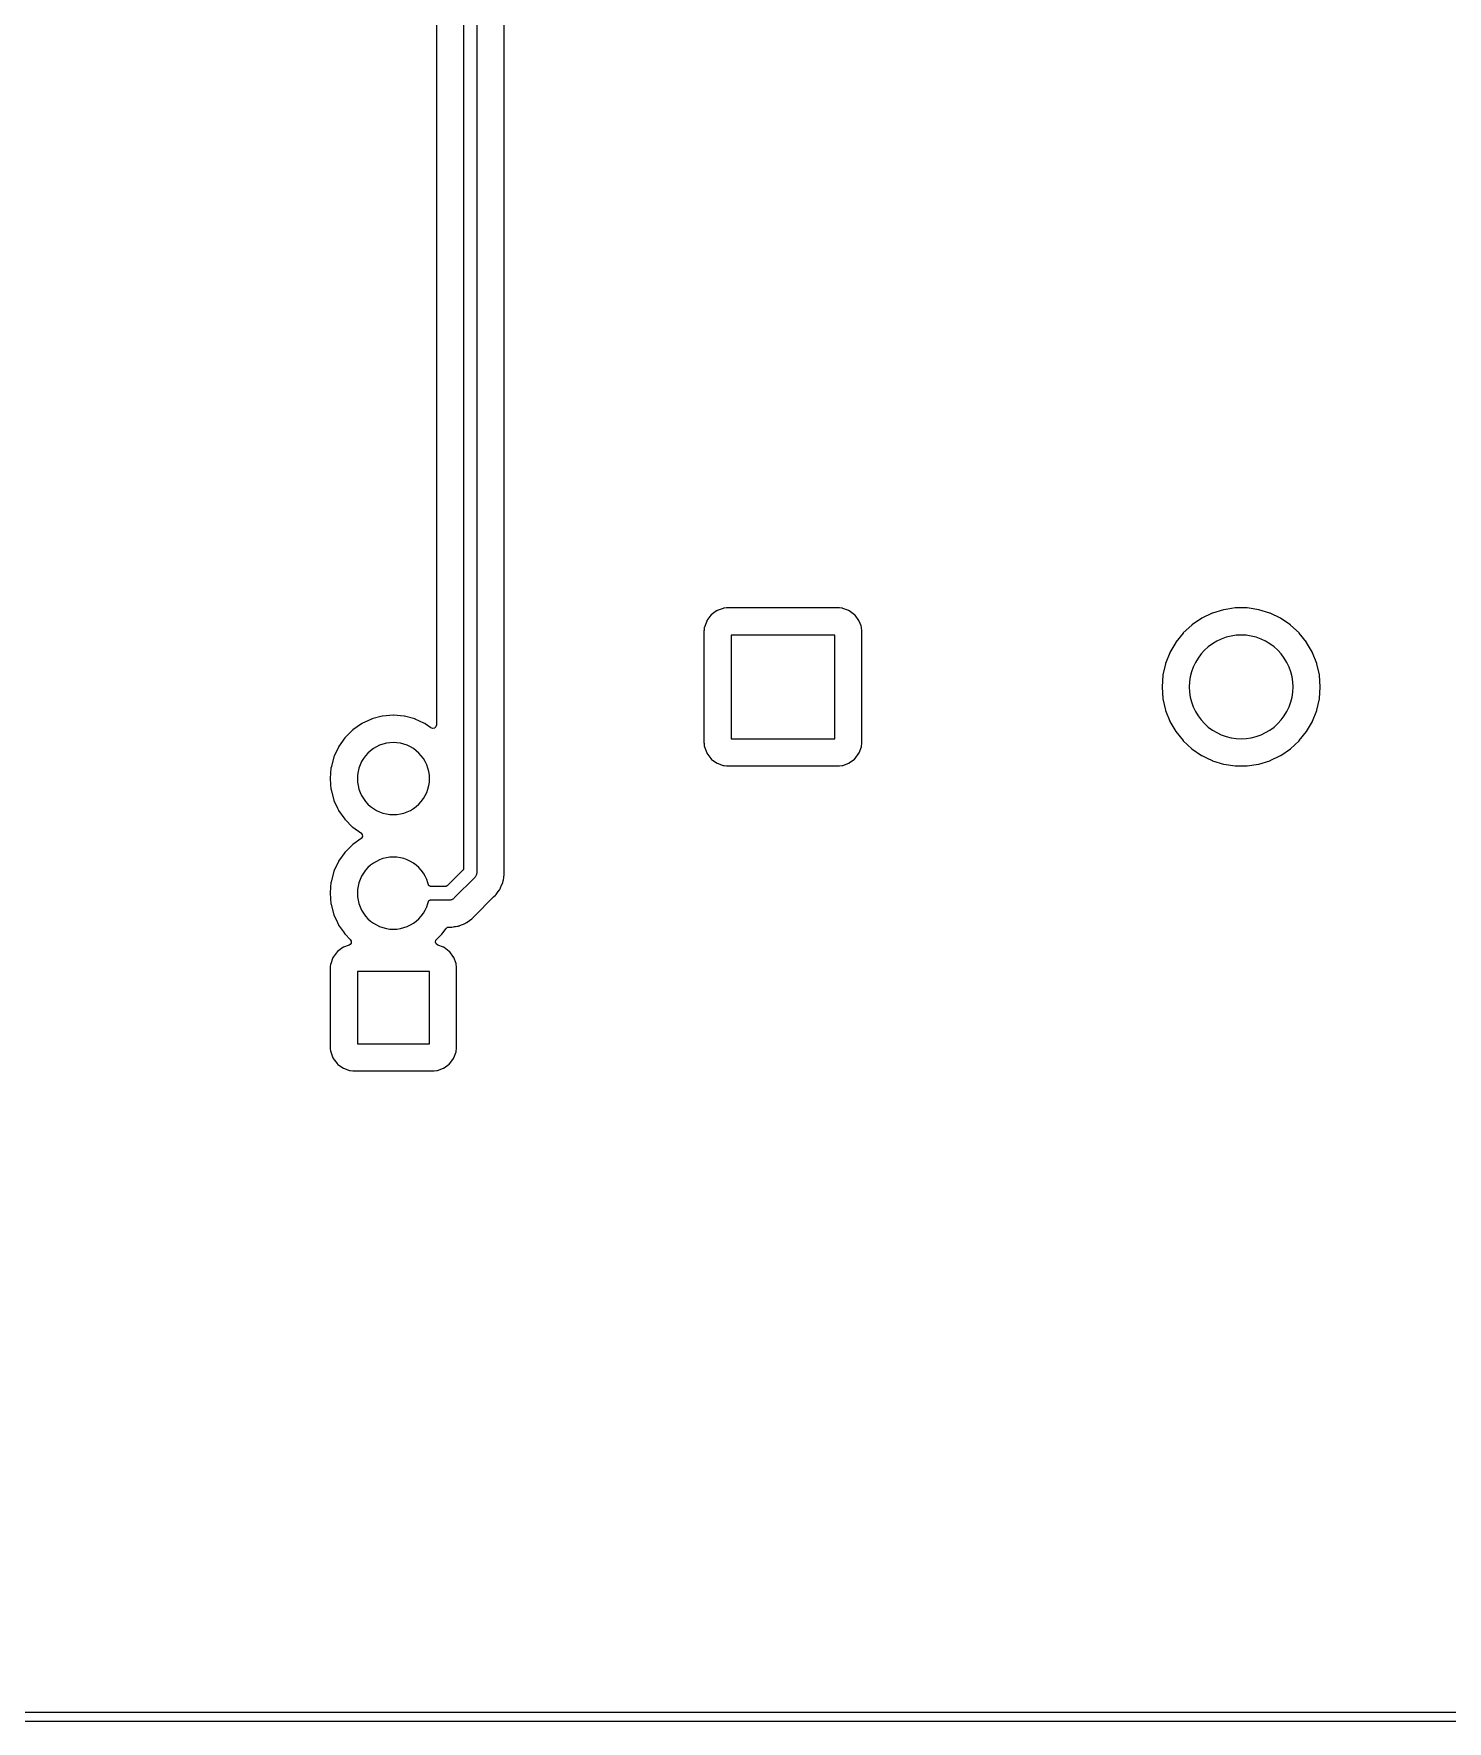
# Model space of a CAD drawing. Header units: metres. Extents: x 53 to 178, y -119 to -45.
# Drawn here: x 84.48 to 115.82, y -119.45 to -82.04 of the extents above; entities that cross this region are included whole.
import ezdxf

# ---------------------------------------------------------------- set-up
doc = ezdxf.new("R2010")
doc.units = ezdxf.units.M

msp = doc.modelspace()

# ---------------------------------------------------------------- linework, layer by layer
for points in [[(53.34, -44.911), (53.34, -119.171), (53.347, -119.204), (53.375, -119.236), (53.421, -119.25), (177.671, -119.25), (177.705, -119.243), (177.737, -119.215), (177.75, -119.169), (177.751, -118.531), (177.89, -44.91), (177.882, -44.876), (177.855, -44.844), (177.809, -44.83), (53.419, -44.83), (53.386, -44.837), (53.354, -44.865), (53.34, -44.911)], [(91.05, -101.093), (91.05, -101.093), (91.05, -101.094), (91.05, -101.095), (91.051, -101.096), (91.071, -101.332), (91.071, -101.333), (91.071, -101.334), (91.072, -101.336), (91.072, -101.337), (91.072, -101.337), (91.072, -101.338), (91.072, -101.339), (91.072, -101.34), (91.073, -101.34), (91.134, -101.569), (91.134, -101.57), (91.135, -101.571), (91.135, -101.572), (91.135, -101.573), (91.135, -101.573), (91.136, -101.575), (91.136, -101.576), (91.137, -101.577), (91.184, -101.678), (91.237, -101.791), (91.237, -101.791), (91.237, -101.792), (91.237, -101.792), (91.237, -101.792), (91.237, -101.792), (91.238, -101.794), (91.239, -101.795), (91.24, -101.797), (91.241, -101.799), (91.349, -101.953), (91.377, -101.992), (91.377, -101.993), (91.378, -101.994), (91.378, -101.995), (91.379, -101.995), (91.379, -101.995), (91.38, -101.996), (91.381, -101.997), (91.381, -101.998), (91.382, -101.999), (91.499, -102.116), (91.522, -102.158), (91.519, -102.198), (91.493, -102.234), (91.474, -102.244), (91.346, -102.291), (91.345, -102.292), (91.344, -102.292), (91.343, -102.293), (91.342, -102.293), (91.341, -102.294), (91.34, -102.294), (91.339, -102.295), (91.338, -102.295), (91.338, -102.295), (91.337, -102.296), (91.336, -102.297), (91.335, -102.297), (91.334, -102.298), (91.218, -102.384), (91.217, -102.386), (91.216, -102.387), (91.214, -102.388), (91.213, -102.389), (91.213, -102.389), (91.212, -102.39), (91.211, -102.392), (91.21, -102.393), (91.208, -102.394), (91.122, -102.51), (91.121, -102.511), (91.12, -102.512), (91.12, -102.514), (91.119, -102.515), (91.119, -102.515), (91.118, -102.516), (91.118, -102.517), (91.117, -102.518), (91.117, -102.518), (91.117, -102.519), (91.116, -102.52), (91.116, -102.521), (91.115, -102.522), (91.065, -102.657), (91.065, -102.658), (91.064, -102.659), (91.064, -102.66), (91.064, -102.661), (91.063, -102.662), (91.063, -102.663), (91.063, -102.664), (91.063, -102.665), (91.063, -102.666), (91.062, -102.667), (91.062, -102.668), (91.062, -102.669), (91.056, -102.729), (91.056, -102.73), (91.056, -102.731), (91.056, -102.731), (91.056, -102.732), (91.056, -102.732), (91.056, -102.733), (91.055, -102.734), (91.055, -104.53), (91.056, -104.531), (91.056, -104.532), (91.056, -104.533), (91.056, -104.534), (91.056, -104.535), (91.056, -104.535), (91.056, -104.535), (91.062, -104.595), (91.062, -104.596), (91.062, -104.597), (91.063, -104.598), (91.063, -104.599), (91.063, -104.6), (91.063, -104.601), (91.063, -104.602), (91.064, -104.603), (91.064, -104.604), (91.064, -104.605), (91.065, -104.606), (91.065, -104.607), (91.115, -104.742), (91.116, -104.743), (91.116, -104.744), (91.117, -104.745), (91.117, -104.746), (91.117, -104.746), (91.118, -104.747), (91.118, -104.748), (91.119, -104.749), (91.119, -104.749), (91.12, -104.75), (91.12, -104.752), (91.121, -104.753), (91.122, -104.754), (91.208, -104.87), (91.21, -104.871), (91.211, -104.872), (91.212, -104.874), (91.213, -104.875), (91.213, -104.875), (91.214, -104.876), (91.216, -104.877), (91.217, -104.878), (91.218, -104.88), (91.334, -104.966), (91.335, -104.967), (91.336, -104.968), (91.338, -104.968), (91.339, -104.969), (91.339, -104.969), (91.34, -104.97), (91.341, -104.97), (91.342, -104.971), (91.342, -104.971), (91.343, -104.971), (91.344, -104.972), (91.345, -104.972), (91.346, -104.973), (91.481, -105.023), (91.481, -105.023), (91.482, -105.023), (91.484, -105.024), (91.485, -105.024), (91.486, -105.024), (91.487, -105.025), (91.488, -105.025), (91.49, -105.025), (91.491, -105.025), (91.492, -105.026), (91.493, -105.026), (91.5, -105.027), (91.553, -105.032), (91.554, -105.032), (91.555, -105.032), (91.557, -105.032), (91.558, -105.033), (93.354, -105.033), (93.355, -105.032), (93.357, -105.032), (93.358, -105.032), (93.359, -105.032), (93.419, -105.026), (93.42, -105.026), (93.421, -105.026), (93.422, -105.025), (93.423, -105.025), (93.424, -105.025), (93.425, -105.025), (93.426, -105.025), (93.427, -105.024), (93.428, -105.024), (93.429, -105.024), (93.43, -105.023), (93.431, -105.023), (93.566, -104.973), (93.567, -104.972), (93.568, -104.972), (93.569, -104.971), (93.57, -104.971), (93.571, -104.97), (93.572, -104.97), (93.573, -104.969), (93.574, -104.968), (93.575, -104.968), (93.576, -104.967), (93.577, -104.967), (93.578, -104.966), (93.694, -104.88), (93.694, -104.879), (93.695, -104.878), (93.696, -104.877), (93.697, -104.877), (93.698, -104.876), (93.699, -104.875), (93.7, -104.874), (93.701, -104.873), (93.701, -104.872), (93.702, -104.871), (93.703, -104.87), (93.704, -104.87), (93.79, -104.754), (93.791, -104.753), (93.791, -104.752), (93.792, -104.751), (93.792, -104.75), (93.793, -104.749), (93.794, -104.748), (93.794, -104.747), (93.795, -104.746), (93.795, -104.745), (93.796, -104.744), (93.796, -104.743), (93.797, -104.742), (93.847, -104.607), (93.847, -104.606), (93.848, -104.605), (93.848, -104.604), (93.848, -104.603), (93.849, -104.602), (93.849, -104.601), (93.849, -104.6), (93.849, -104.599), (93.849, -104.598), (93.85, -104.597), (93.85, -104.596), (93.85, -104.595), (93.856, -104.535), (93.856, -104.534), (93.856, -104.533), (93.856, -104.531), (93.856, -104.53), (93.856, -102.734), (93.856, -102.733), (93.856, -102.731), (93.856, -102.73), (93.856, -102.729), (93.85, -102.669), (93.85, -102.668), (93.85, -102.667), (93.849, -102.666), (93.849, -102.665), (93.849, -102.664), (93.849, -102.663), (93.849, -102.662), (93.848, -102.661), (93.848, -102.66), (93.848, -102.659), (93.847, -102.658), (93.847, -102.657), (93.845, -102.652), (93.797, -102.522), (93.796, -102.521), (93.796, -102.52), (93.795, -102.519), (93.795, -102.518), (93.795, -102.518), (93.794, -102.517), (93.794, -102.516), (93.793, -102.515), (93.793, -102.515), (93.792, -102.514), (93.792, -102.512), (93.791, -102.511), (93.79, -102.51), (93.704, -102.394), (93.702, -102.393), (93.701, -102.392), (93.7, -102.39), (93.699, -102.389), (93.699, -102.389), (93.698, -102.388), (93.696, -102.387), (93.695, -102.386), (93.694, -102.384), (93.578, -102.298), (93.577, -102.297), (93.576, -102.296), (93.574, -102.296), (93.573, -102.295), (93.573, -102.295), (93.572, -102.294), (93.571, -102.294), (93.57, -102.293), (93.57, -102.293), (93.569, -102.293), (93.568, -102.292), (93.567, -102.292), (93.566, -102.291), (93.441, -102.245), (93.403, -102.216), (93.389, -102.178), (93.398, -102.135), (93.41, -102.118), (93.53, -101.999), (93.531, -101.998), (93.531, -101.997), (93.532, -101.996), (93.533, -101.996), (93.533, -101.995), (93.534, -101.994), (93.535, -101.993), (93.535, -101.992), (93.614, -101.88), (93.653, -101.849), (93.689, -101.843), (93.738, -101.846), (93.739, -101.846), (93.741, -101.846), (93.742, -101.846), (93.744, -101.846), (93.745, -101.846), (93.747, -101.846), (93.748, -101.846), (93.75, -101.846), (93.787, -101.839), (93.81, -101.834), (93.812, -101.834), (93.829, -101.832), (93.873, -101.827), (93.874, -101.827), (93.876, -101.826), (93.877, -101.826), (93.879, -101.826), (93.88, -101.825), (93.882, -101.825), (93.883, -101.824), (93.885, -101.824), (93.892, -101.821), (93.909, -101.816), (93.917, -101.815), (93.918, -101.815), (93.92, -101.814), (93.921, -101.814), (93.923, -101.813), (93.924, -101.813), (93.926, -101.812), (93.927, -101.812), (93.928, -101.811), (93.984, -101.786), (93.986, -101.785), (94.044, -101.764), (94.045, -101.763), (94.046, -101.762), (94.048, -101.762), (94.049, -101.761), (94.05, -101.76), (94.052, -101.76), (94.053, -101.759), (94.054, -101.758), (94.061, -101.753), (94.076, -101.745), (94.084, -101.741), (94.085, -101.741), (94.086, -101.74), (94.088, -101.739), (94.089, -101.739), (94.09, -101.738), (94.091, -101.737), (94.093, -101.736), (94.094, -101.735), (94.142, -101.697), (94.144, -101.696), (94.194, -101.661), (94.196, -101.66), (94.197, -101.66), (94.198, -101.659), (94.199, -101.658), (94.2, -101.657), (94.201, -101.656), (94.202, -101.654), (94.203, -101.653), (94.244, -101.607), (94.245, -101.606), (94.674, -101.177), (94.675, -101.176), (94.721, -101.135), (94.722, -101.134), (94.724, -101.133), (94.725, -101.132), (94.726, -101.131), (94.727, -101.13), (94.728, -101.129), (94.728, -101.128), (94.729, -101.126), (94.733, -101.12), (94.764, -101.076), (94.765, -101.074), (94.803, -101.026), (94.804, -101.025), (94.805, -101.023), (94.806, -101.022), (94.807, -101.021), (94.807, -101.02), (94.808, -101.018), (94.809, -101.017), (94.809, -101.016), (94.813, -101.008), (94.821, -100.993), (94.826, -100.986), (94.827, -100.985), (94.828, -100.984), (94.828, -100.982), (94.829, -100.981), (94.83, -100.98), (94.83, -100.978), (94.831, -100.977), (94.832, -100.976), (94.853, -100.918), (94.854, -100.916), (94.879, -100.86), (94.88, -100.859), (94.88, -100.858), (94.881, -100.856), (94.881, -100.855), (94.882, -100.853), (94.882, -100.852), (94.883, -100.85), (94.883, -100.849), (94.884, -100.841), (94.889, -100.824), (94.892, -100.817), (94.892, -100.815), (94.893, -100.814), (94.893, -100.812), (94.894, -100.811), (94.894, -100.809), (94.894, -100.808), (94.895, -100.806), (94.895, -100.805), (94.902, -100.744), (94.902, -100.742), (94.914, -100.682), (94.914, -100.68), (94.914, -100.679), (94.914, -100.677), (94.914, -100.676), (94.914, -100.674), (94.914, -100.673), (94.914, -100.671), (94.914, -100.67), (94.911, -100.608), (94.91, -100.606), (94.91, -74.265)], [(94.01, -74.324), (94.01, -100.547), (94.01, -100.548), (94.01, -100.55), (94.01, -100.551), (94.01, -100.552), (94.01, -100.553), (94.009, -100.554), (94.009, -100.556), (94.009, -100.557), (94.009, -100.558), (94.008, -100.559), (94.008, -100.56), (94.008, -100.562), (94.007, -100.563), (94.007, -100.564), (94.007, -100.565), (94.006, -100.566), (94.006, -100.567), (94.005, -100.568), (94.005, -100.57), (94.004, -100.571), (94.003, -100.572), (94.003, -100.573), (94.002, -100.574), (94.001, -100.575), (94.001, -100.576), (94, -100.577), (93.999, -100.578), (93.999, -100.579), (93.998, -100.58), (93.997, -100.581), (93.996, -100.582), (93.995, -100.582), (93.65, -100.927), (93.65, -100.928), (93.649, -100.929), (93.648, -100.93), (93.647, -100.931), (93.646, -100.931), (93.645, -100.932), (93.644, -100.933), (93.643, -100.933), (93.642, -100.934), (93.641, -100.935), (93.64, -100.935), (93.639, -100.936), (93.638, -100.937), (93.636, -100.937), (93.635, -100.938), (93.634, -100.938), (93.633, -100.939), (93.632, -100.939), (93.631, -100.939), (93.63, -100.94), (93.628, -100.94), (93.627, -100.94), (93.626, -100.941), (93.625, -100.941), (93.624, -100.941), (93.622, -100.941), (93.621, -100.942), (93.62, -100.942), (93.619, -100.942), (93.618, -100.942), (93.616, -100.942), (93.615, -100.942), (93.281, -100.942), (93.28, -100.942), (93.279, -100.942), (93.278, -100.942), (93.276, -100.942), (93.275, -100.942), (93.274, -100.941), (93.273, -100.941), (93.272, -100.941), (93.271, -100.941), (93.269, -100.941), (93.268, -100.94), (93.267, -100.94), (93.266, -100.94), (93.265, -100.939), (93.264, -100.939), (93.263, -100.938), (93.262, -100.938), (93.26, -100.937), (93.259, -100.937), (93.258, -100.936), (93.257, -100.936), (93.256, -100.935), (93.255, -100.935), (93.254, -100.934), (93.253, -100.933), (93.252, -100.933), (93.251, -100.932), (93.25, -100.931), (93.249, -100.931), (93.248, -100.93), (93.248, -100.929), (93.247, -100.928), (93.246, -100.927), (93.245, -100.927), (93.244, -100.926), (93.243, -100.925), (93.243, -100.924), (93.242, -100.923), (93.241, -100.922), (93.241, -100.921), (93.24, -100.92), (93.239, -100.919), (93.239, -100.918), (93.238, -100.917), (93.237, -100.916), (93.237, -100.915), (93.236, -100.914), (93.236, -100.913), (93.235, -100.912), (93.235, -100.911), (93.234, -100.91), (93.234, -100.909), (93.234, -100.907), (93.233, -100.906), (93.233, -100.905), (93.233, -100.904), (93.221, -100.86), (93.195, -100.786), (93.161, -100.715), (93.121, -100.648), (93.074, -100.585), (93.022, -100.526), (92.963, -100.474), (92.9, -100.427), (92.833, -100.387), (92.762, -100.353), (92.688, -100.327), (92.612, -100.307), (92.534, -100.296), (92.456, -100.292), (92.378, -100.296), (92.3, -100.307), (92.224, -100.327), (92.15, -100.353), (92.079, -100.387), (92.012, -100.427), (91.949, -100.474), (91.89, -100.526), (91.838, -100.585), (91.791, -100.648), (91.751, -100.715), (91.717, -100.786), (91.691, -100.86), (91.671, -100.936), (91.66, -101.014), (91.656, -101.092), (91.66, -101.17), (91.671, -101.248), (91.691, -101.324), (91.717, -101.398), (91.751, -101.469), (91.791, -101.536), (91.838, -101.599), (91.89, -101.658), (91.949, -101.71), (92.012, -101.757), (92.079, -101.797), (92.15, -101.831), (92.224, -101.857), (92.3, -101.877), (92.378, -101.888), (92.456, -101.892), (92.534, -101.888), (92.612, -101.877), (92.688, -101.857), (92.762, -101.831), (92.833, -101.797), (92.9, -101.757), (92.963, -101.71), (93.022, -101.658), (93.074, -101.599), (93.121, -101.536), (93.161, -101.469), (93.195, -101.398), (93.221, -101.324), (93.233, -101.28), (93.233, -101.279), (93.233, -101.278), (93.234, -101.277), (93.234, -101.275), (93.234, -101.274), (93.235, -101.273), (93.235, -101.272), (93.236, -101.271), (93.236, -101.27), (93.237, -101.269), (93.237, -101.268), (93.238, -101.267), (93.239, -101.266), (93.239, -101.265), (93.24, -101.264), (93.241, -101.263), (93.241, -101.262), (93.242, -101.261), (93.243, -101.26), (93.243, -101.259), (93.244, -101.258), (93.245, -101.257), (93.246, -101.257), (93.247, -101.256), (93.248, -101.255), (93.248, -101.254), (93.249, -101.253), (93.25, -101.253), (93.251, -101.252), (93.252, -101.251), (93.253, -101.251), (93.254, -101.25), (93.255, -101.249), (93.256, -101.249), (93.257, -101.248), (93.258, -101.248), (93.259, -101.247), (93.26, -101.247), (93.262, -101.246), (93.263, -101.246), (93.264, -101.245), (93.265, -101.245), (93.266, -101.244), (93.267, -101.244), (93.268, -101.244), (93.269, -101.243), (93.271, -101.243), (93.272, -101.243), (93.273, -101.243), (93.274, -101.243), (93.275, -101.242), (93.276, -101.242), (93.278, -101.242), (93.279, -101.242), (93.28, -101.242), (93.281, -101.242), (93.697, -101.242), (93.713, -101.241), (93.727, -101.239), (93.742, -101.236), (93.755, -101.231), (93.769, -101.224), (93.781, -101.217), (93.793, -101.208), (93.805, -101.197), (94.265, -100.737), (94.276, -100.725), (94.285, -100.713), (94.292, -100.701), (94.299, -100.687), (94.304, -100.674), (94.307, -100.659), (94.309, -100.645), (94.31, -100.629), (94.31, -74.242)], [(93.409, -74.585), (93.409, -97.361), (93.396, -97.407), (93.365, -97.433), (93.324, -97.439), (93.288, -97.425), (93.163, -97.337), (93.161, -97.336), (93.159, -97.335), (93.158, -97.334), (93.156, -97.333), (93.156, -97.333), (93.156, -97.333), (93.156, -97.333), (93.155, -97.333), (93.155, -97.333), (93.133, -97.322), (92.941, -97.233), (92.94, -97.232), (92.939, -97.232), (92.937, -97.231), (92.937, -97.231), (92.936, -97.231), (92.935, -97.231), (92.934, -97.23), (92.933, -97.23), (92.704, -97.169), (92.704, -97.168), (92.703, -97.168), (92.702, -97.168), (92.701, -97.168), (92.701, -97.168), (92.7, -97.168), (92.698, -97.167), (92.697, -97.167), (92.696, -97.167), (92.46, -97.147), (92.459, -97.146), (92.458, -97.146), (92.457, -97.146), (92.456, -97.146), (92.456, -97.146), (92.455, -97.146), (92.454, -97.146), (92.453, -97.146), (92.452, -97.147), (92.216, -97.167), (92.215, -97.167), (92.214, -97.167), (92.212, -97.168), (92.211, -97.168), (92.211, -97.168), (92.21, -97.168), (92.209, -97.168), (92.208, -97.168), (92.208, -97.169), (91.979, -97.23), (91.978, -97.23), (91.978, -97.23), (91.977, -97.231), (91.976, -97.231), (91.975, -97.231), (91.974, -97.232), (91.973, -97.232), (91.972, -97.232), (91.972, -97.232), (91.972, -97.232), (91.972, -97.233), (91.971, -97.233), (91.971, -97.233), (91.757, -97.333), (91.757, -97.333), (91.756, -97.333), (91.756, -97.333), (91.756, -97.333), (91.756, -97.333), (91.754, -97.334), (91.753, -97.335), (91.751, -97.336), (91.749, -97.337), (91.556, -97.473), (91.555, -97.473), (91.554, -97.474), (91.553, -97.475), (91.552, -97.475), (91.552, -97.476), (91.551, -97.477), (91.55, -97.477), (91.549, -97.478), (91.382, -97.645), (91.381, -97.646), (91.381, -97.647), (91.38, -97.648), (91.379, -97.648), (91.379, -97.649), (91.378, -97.65), (91.377, -97.651), (91.377, -97.652), (91.241, -97.845), (91.24, -97.847), (91.239, -97.849), (91.238, -97.85), (91.237, -97.852), (91.237, -97.852), (91.237, -97.852), (91.237, -97.852), (91.237, -97.853), (91.237, -97.853), (91.143, -98.054), (91.142, -98.056), (91.137, -98.067), (91.137, -98.067), (91.137, -98.068), (91.136, -98.068), (91.136, -98.068), (91.136, -98.068), (91.136, -98.069), (91.136, -98.07), (91.135, -98.071), (91.135, -98.072), (91.135, -98.073), (91.134, -98.074), (91.134, -98.074), (91.134, -98.075), (91.073, -98.304), (91.072, -98.304), (91.072, -98.305), (91.072, -98.306), (91.072, -98.307), (91.072, -98.307), (91.072, -98.308), (91.071, -98.31), (91.071, -98.311), (91.071, -98.312), (91.051, -98.548), (91.05, -98.549), (91.05, -98.55), (91.05, -98.551), (91.05, -98.552), (91.05, -98.552), (91.05, -98.553), (91.05, -98.554), (91.05, -98.555), (91.051, -98.556), (91.071, -98.792), (91.071, -98.793), (91.071, -98.794), (91.072, -98.796), (91.072, -98.797), (91.072, -98.797), (91.072, -98.798), (91.072, -98.799), (91.072, -98.8), (91.073, -98.8), (91.134, -99.029), (91.134, -99.03), (91.135, -99.031), (91.135, -99.032), (91.135, -99.033), (91.135, -99.033), (91.136, -99.035), (91.136, -99.036), (91.137, -99.037), (91.217, -99.208), (91.237, -99.251), (91.237, -99.251), (91.237, -99.252), (91.237, -99.252), (91.237, -99.252), (91.237, -99.252), (91.238, -99.254), (91.239, -99.255), (91.24, -99.257), (91.241, -99.259), (91.377, -99.452), (91.377, -99.452), (91.377, -99.452), (91.377, -99.452), (91.377, -99.452), (91.377, -99.452), (91.377, -99.453), (91.378, -99.454), (91.379, -99.455), (91.379, -99.456), (91.38, -99.457), (91.381, -99.457), (91.381, -99.458), (91.382, -99.459), (91.549, -99.626), (91.55, -99.627), (91.551, -99.627), (91.552, -99.628), (91.553, -99.629), (91.553, -99.629), (91.553, -99.63), (91.554, -99.63), (91.555, -99.631), (91.556, -99.631), (91.736, -99.757), (91.766, -99.795), (91.77, -99.835), (91.749, -99.876), (91.739, -99.884), (91.556, -100.013), (91.555, -100.013), (91.554, -100.014), (91.553, -100.015), (91.552, -100.015), (91.552, -100.016), (91.551, -100.017), (91.55, -100.017), (91.549, -100.018), (91.382, -100.185), (91.381, -100.186), (91.381, -100.187), (91.38, -100.188), (91.379, -100.188), (91.379, -100.189), (91.378, -100.19), (91.377, -100.191), (91.377, -100.192), (91.241, -100.385), (91.24, -100.387), (91.239, -100.389), (91.238, -100.39), (91.237, -100.392), (91.237, -100.392), (91.237, -100.392), (91.237, -100.392), (91.237, -100.393), (91.237, -100.393), (91.137, -100.607), (91.137, -100.607), (91.137, -100.608), (91.136, -100.608), (91.136, -100.608), (91.136, -100.608), (91.136, -100.609), (91.136, -100.61), (91.135, -100.611), (91.135, -100.612), (91.135, -100.613), (91.134, -100.614), (91.134, -100.614), (91.134, -100.615), (91.073, -100.844), (91.072, -100.844), (91.072, -100.845), (91.072, -100.846), (91.072, -100.847), (91.072, -100.847), (91.072, -100.848), (91.071, -100.85), (91.071, -100.851), (91.071, -100.852), (91.051, -101.088), (91.05, -101.089), (91.05, -101.09), (91.05, -101.091), (91.05, -101.092), (91.05, -101.092), (91.05, -101.093)], [(99.342, -97.769), (99.342, -97.769), (99.342, -97.77), (99.342, -97.771), (99.342, -97.772), (99.342, -97.773), (99.342, -97.773), (99.342, -97.773), (99.348, -97.833), (99.348, -97.834), (99.348, -97.835), (99.349, -97.836), (99.349, -97.837), (99.349, -97.838), (99.349, -97.839), (99.349, -97.84), (99.35, -97.841), (99.35, -97.842), (99.35, -97.843), (99.351, -97.844), (99.351, -97.845), (99.401, -97.98), (99.402, -97.981), (99.402, -97.982), (99.403, -97.983), (99.403, -97.984), (99.403, -97.984), (99.404, -97.985), (99.404, -97.986), (99.405, -97.987), (99.405, -97.987), (99.406, -97.988), (99.406, -97.99), (99.407, -97.991), (99.408, -97.992), (99.494, -98.108), (99.496, -98.109), (99.497, -98.11), (99.498, -98.112), (99.499, -98.113), (99.499, -98.113), (99.5, -98.114), (99.502, -98.115), (99.503, -98.116), (99.504, -98.118), (99.62, -98.204), (99.621, -98.205), (99.622, -98.206), (99.624, -98.206), (99.625, -98.207), (99.625, -98.207), (99.626, -98.208), (99.627, -98.208), (99.628, -98.209), (99.628, -98.209), (99.629, -98.209), (99.63, -98.21), (99.631, -98.21), (99.632, -98.211), (99.767, -98.261), (99.767, -98.261), (99.768, -98.261), (99.77, -98.262), (99.771, -98.262), (99.772, -98.262), (99.773, -98.263), (99.774, -98.263), (99.776, -98.263), (99.777, -98.263), (99.778, -98.264), (99.779, -98.264), (99.786, -98.265), (99.839, -98.27), (99.84, -98.27), (99.841, -98.27), (99.843, -98.271), (99.844, -98.271), (102.34, -98.271), (102.341, -98.271), (102.343, -98.27), (102.344, -98.27), (102.345, -98.27), (102.405, -98.264), (102.406, -98.264), (102.407, -98.264), (102.408, -98.263), (102.409, -98.263), (102.41, -98.263), (102.411, -98.263), (102.412, -98.263), (102.413, -98.262), (102.414, -98.262), (102.415, -98.262), (102.416, -98.261), (102.417, -98.261), (102.552, -98.211), (102.553, -98.21), (102.554, -98.21), (102.555, -98.209), (102.556, -98.209), (102.557, -98.208), (102.558, -98.208), (102.559, -98.207), (102.56, -98.206), (102.561, -98.206), (102.562, -98.205), (102.563, -98.205), (102.564, -98.204), (102.68, -98.118), (102.68, -98.117), (102.681, -98.116), (102.682, -98.115), (102.683, -98.115), (102.684, -98.114), (102.685, -98.113), (102.686, -98.112), (102.687, -98.111), (102.687, -98.11), (102.688, -98.109), (102.689, -98.108), (102.69, -98.108), (102.776, -97.992), (102.777, -97.991), (102.777, -97.99), (102.778, -97.989), (102.778, -97.988), (102.779, -97.987), (102.78, -97.986), (102.78, -97.985), (102.781, -97.984), (102.781, -97.983), (102.782, -97.982), (102.782, -97.981), (102.783, -97.98), (102.833, -97.845), (102.833, -97.844), (102.834, -97.843), (102.834, -97.842), (102.834, -97.841), (102.835, -97.84), (102.835, -97.839), (102.835, -97.838), (102.835, -97.837), (102.835, -97.836), (102.836, -97.835), (102.836, -97.834), (102.836, -97.833), (102.842, -97.773), (102.842, -97.772), (102.842, -97.771), (102.842, -97.769), (102.842, -97.768), (102.842, -96.52), (102.842, -95.272), (102.842, -95.271), (102.842, -95.269), (102.842, -95.268), (102.842, -95.267), (102.836, -95.207), (102.836, -95.206), (102.836, -95.205), (102.835, -95.204), (102.835, -95.203), (102.835, -95.202), (102.835, -95.201), (102.835, -95.2), (102.834, -95.199), (102.834, -95.198), (102.834, -95.197), (102.833, -95.196), (102.833, -95.195), (102.823, -95.169), (102.783, -95.06), (102.782, -95.059), (102.782, -95.058), (102.781, -95.057), (102.781, -95.056), (102.781, -95.056), (102.78, -95.055), (102.78, -95.054), (102.779, -95.053), (102.779, -95.053), (102.778, -95.052), (102.778, -95.05), (102.777, -95.049), (102.776, -95.048), (102.69, -94.932), (102.688, -94.931), (102.687, -94.93), (102.686, -94.928), (102.685, -94.927), (102.685, -94.927), (102.684, -94.926), (102.682, -94.925), (102.681, -94.924), (102.68, -94.922), (102.564, -94.836), (102.563, -94.835), (102.562, -94.834), (102.56, -94.834), (102.559, -94.833), (102.559, -94.833), (102.558, -94.832), (102.557, -94.832), (102.556, -94.831), (102.556, -94.831), (102.555, -94.831), (102.554, -94.83), (102.553, -94.83), (102.552, -94.829), (102.417, -94.779), (102.417, -94.779), (102.416, -94.779), (102.414, -94.778), (102.413, -94.778), (102.412, -94.778), (102.411, -94.777), (102.41, -94.777), (102.408, -94.777), (102.407, -94.777), (102.406, -94.776), (102.405, -94.776), (102.345, -94.77), (102.345, -94.77), (102.343, -94.77), (102.342, -94.77), (102.341, -94.77), (102.34, -94.77), (99.844, -94.77), (99.843, -94.77), (99.842, -94.77), (99.841, -94.77), (99.84, -94.77), (99.839, -94.77), (99.839, -94.77), (99.839, -94.77), (99.779, -94.776), (99.778, -94.776), (99.777, -94.776), (99.776, -94.777), (99.775, -94.777), (99.774, -94.777), (99.773, -94.777), (99.772, -94.777), (99.771, -94.778), (99.77, -94.778), (99.769, -94.778), (99.768, -94.779), (99.767, -94.779), (99.632, -94.829), (99.631, -94.83), (99.63, -94.83), (99.629, -94.831), (99.628, -94.831), (99.628, -94.831), (99.627, -94.832), (99.626, -94.832), (99.625, -94.833), (99.625, -94.833), (99.624, -94.834), (99.622, -94.834), (99.621, -94.835), (99.62, -94.836), (99.504, -94.922), (99.503, -94.924), (99.502, -94.925), (99.5, -94.926), (99.499, -94.927), (99.499, -94.927), (99.498, -94.928), (99.497, -94.93), (99.496, -94.931), (99.494, -94.932), (99.408, -95.048), (99.407, -95.049), (99.406, -95.05), (99.406, -95.052), (99.405, -95.053), (99.405, -95.053), (99.404, -95.054), (99.404, -95.055), (99.403, -95.056), (99.403, -95.056), (99.403, -95.057), (99.402, -95.058), (99.402, -95.059), (99.401, -95.06), (99.351, -95.195), (99.351, -95.196), (99.35, -95.197), (99.35, -95.198), (99.35, -95.199), (99.349, -95.2), (99.349, -95.201), (99.349, -95.202), (99.349, -95.203), (99.349, -95.204), (99.348, -95.205), (99.348, -95.206), (99.348, -95.207), (99.342, -95.267), (99.342, -95.268), (99.342, -95.269), (99.342, -95.269), (99.342, -95.27), (99.342, -95.27), (99.342, -95.271), (99.341, -95.272), (99.341, -97.768), (99.342, -97.769)], [(109.497, -96.521), (109.497, -96.521), (109.497, -96.522), (109.497, -96.523), (109.497, -96.524), (109.516, -96.778), (109.516, -96.779), (109.516, -96.78), (109.516, -96.781), (109.516, -96.782), (109.517, -96.783), (109.517, -96.784), (109.517, -96.785), (109.517, -96.785), (109.517, -96.785), (109.574, -97.034), (109.574, -97.035), (109.574, -97.036), (109.574, -97.036), (109.575, -97.037), (109.575, -97.038), (109.575, -97.039), (109.576, -97.04), (109.576, -97.041), (109.669, -97.278), (109.669, -97.279), (109.67, -97.28), (109.67, -97.281), (109.671, -97.282), (109.671, -97.282), (109.671, -97.283), (109.672, -97.284), (109.672, -97.285), (109.8, -97.506), (109.8, -97.506), (109.801, -97.507), (109.801, -97.508), (109.802, -97.509), (109.802, -97.51), (109.803, -97.51), (109.803, -97.511), (109.804, -97.512), (109.963, -97.711), (109.963, -97.712), (109.964, -97.712), (109.965, -97.713), (109.965, -97.714), (109.966, -97.715), (109.967, -97.715), (109.967, -97.716), (109.968, -97.717), (110.155, -97.89), (110.155, -97.891), (110.156, -97.891), (110.157, -97.892), (110.158, -97.892), (110.158, -97.893), (110.159, -97.893), (110.16, -97.894), (110.161, -97.895), (110.371, -98.038), (110.372, -98.039), (110.373, -98.04), (110.375, -98.04), (110.375, -98.04), (110.375, -98.041), (110.376, -98.041), (110.378, -98.042), (110.5, -98.101), (110.607, -98.152), (110.608, -98.153), (110.609, -98.153), (110.61, -98.154), (110.611, -98.154), (110.612, -98.154), (110.613, -98.155), (110.614, -98.155), (110.858, -98.23), (110.859, -98.231), (110.86, -98.231), (110.861, -98.231), (110.861, -98.231), (110.862, -98.231), (110.863, -98.232), (110.864, -98.232), (110.865, -98.232), (111.117, -98.27), (111.118, -98.27), (111.119, -98.27), (111.12, -98.27), (111.121, -98.27), (111.122, -98.27), (111.123, -98.27), (111.124, -98.271), (111.125, -98.271), (111.379, -98.271), (111.38, -98.271), (111.381, -98.27), (111.382, -98.27), (111.383, -98.27), (111.384, -98.27), (111.385, -98.27), (111.386, -98.27), (111.387, -98.27), (111.639, -98.232), (111.64, -98.232), (111.641, -98.232), (111.642, -98.231), (111.643, -98.231), (111.643, -98.231), (111.644, -98.231), (111.645, -98.231), (111.646, -98.23), (111.89, -98.155), (111.891, -98.155), (111.892, -98.155), (111.892, -98.154), (111.893, -98.154), (111.894, -98.154), (111.895, -98.153), (111.896, -98.153), (111.897, -98.152), (112.126, -98.042), (112.127, -98.041), (112.128, -98.041), (112.129, -98.041), (112.13, -98.04), (112.13, -98.04), (112.131, -98.039), (112.132, -98.039), (112.133, -98.038), (112.343, -97.895), (112.344, -97.894), (112.345, -97.893), (112.346, -97.893), (112.346, -97.892), (112.347, -97.892), (112.348, -97.891), (112.349, -97.891), (112.349, -97.89), (112.536, -97.717), (112.537, -97.716), (112.537, -97.715), (112.538, -97.715), (112.539, -97.714), (112.539, -97.713), (112.54, -97.712), (112.541, -97.712), (112.541, -97.711), (112.7, -97.512), (112.701, -97.511), (112.701, -97.51), (112.702, -97.51), (112.702, -97.509), (112.703, -97.508), (112.703, -97.507), (112.704, -97.506), (112.704, -97.506), (112.832, -97.285), (112.832, -97.284), (112.833, -97.283), (112.833, -97.282), (112.833, -97.282), (112.834, -97.281), (112.834, -97.28), (112.835, -97.279), (112.835, -97.278), (112.928, -97.041), (112.928, -97.04), (112.929, -97.039), (112.929, -97.038), (112.929, -97.037), (112.93, -97.036), (112.93, -97.036), (112.93, -97.035), (112.93, -97.034), (112.987, -96.785), (112.987, -96.784), (112.987, -96.783), (112.988, -96.783), (112.988, -96.782), (112.988, -96.781), (112.988, -96.78), (112.988, -96.779), (112.988, -96.778), (113.007, -96.524), (113.007, -96.523), (113.007, -96.522), (113.007, -96.521), (113.007, -96.52), (113.007, -96.519), (113.007, -96.518), (113.007, -96.517), (113.007, -96.516), (112.988, -96.262), (112.988, -96.261), (112.988, -96.26), (112.988, -96.259), (112.988, -96.258), (112.988, -96.257), (112.987, -96.257), (112.987, -96.256), (112.987, -96.255), (112.93, -96.006), (112.93, -96.005), (112.93, -96.004), (112.93, -96.004), (112.929, -96.003), (112.929, -96.002), (112.929, -96.001), (112.928, -96), (112.928, -95.999), (112.835, -95.762), (112.835, -95.761), (112.834, -95.76), (112.834, -95.759), (112.833, -95.758), (112.833, -95.758), (112.833, -95.757), (112.832, -95.756), (112.832, -95.755), (112.704, -95.534), (112.704, -95.534), (112.703, -95.533), (112.703, -95.532), (112.702, -95.531), (112.702, -95.53), (112.701, -95.53), (112.701, -95.529), (112.7, -95.528), (112.541, -95.329), (112.541, -95.328), (112.54, -95.328), (112.539, -95.327), (112.539, -95.326), (112.538, -95.325), (112.537, -95.325), (112.537, -95.324), (112.536, -95.323), (112.349, -95.15), (112.349, -95.149), (112.348, -95.149), (112.347, -95.148), (112.346, -95.148), (112.346, -95.147), (112.345, -95.147), (112.344, -95.146), (112.343, -95.145), (112.133, -95.002), (112.131, -95.001), (112.131, -95.001), (112.131, -95.001), (112.13, -95), (112.129, -94.999), (112.128, -94.999), (112.126, -94.998), (111.897, -94.888), (111.897, -94.888), (111.895, -94.887), (111.894, -94.887), (111.893, -94.886), (111.892, -94.886), (111.891, -94.885), (111.89, -94.885), (111.646, -94.81), (111.646, -94.81), (111.645, -94.809), (111.644, -94.809), (111.644, -94.809), (111.644, -94.809), (111.644, -94.809), (111.642, -94.809), (111.641, -94.808), (111.64, -94.808), (111.639, -94.808), (111.518, -94.79), (111.387, -94.77), (111.386, -94.77), (111.385, -94.77), (111.384, -94.77), (111.383, -94.77), (111.382, -94.77), (111.381, -94.77), (111.38, -94.77), (111.379, -94.77), (111.125, -94.77), (111.124, -94.77), (111.123, -94.77), (111.122, -94.77), (111.121, -94.77), (111.12, -94.77), (111.119, -94.77), (111.118, -94.77), (111.117, -94.77), (110.96, -94.794), (110.865, -94.808), (110.864, -94.808), (110.863, -94.808), (110.862, -94.809), (110.862, -94.809), (110.861, -94.809), (110.859, -94.809), (110.858, -94.81), (110.614, -94.885), (110.613, -94.885), (110.612, -94.885), (110.612, -94.886), (110.611, -94.886), (110.61, -94.886), (110.609, -94.887), (110.608, -94.887), (110.607, -94.888), (110.378, -94.998), (110.376, -94.999), (110.375, -94.999), (110.374, -95), (110.373, -95.001), (110.372, -95.002), (110.371, -95.002), (110.371, -95.002), (110.161, -95.145), (110.16, -95.146), (110.159, -95.147), (110.158, -95.147), (110.158, -95.148), (110.157, -95.148), (110.156, -95.149), (110.155, -95.149), (110.155, -95.15), (109.968, -95.323), (109.968, -95.324), (109.967, -95.324), (109.967, -95.324), (109.967, -95.325), (109.967, -95.325), (109.966, -95.326), (109.965, -95.327), (109.964, -95.328), (109.963, -95.329), (109.804, -95.528), (109.803, -95.529), (109.803, -95.53), (109.802, -95.53), (109.802, -95.531), (109.801, -95.532), (109.801, -95.533), (109.8, -95.534), (109.8, -95.534), (109.672, -95.755), (109.672, -95.756), (109.671, -95.757), (109.671, -95.758), (109.671, -95.758), (109.67, -95.759), (109.67, -95.76), (109.669, -95.761), (109.669, -95.762), (109.576, -95.999), (109.576, -96), (109.575, -96.001), (109.575, -96.002), (109.574, -96.004), (109.574, -96.004), (109.574, -96.004), (109.574, -96.005), (109.574, -96.006), (109.574, -96.006), (109.517, -96.255), (109.517, -96.256), (109.517, -96.257), (109.516, -96.257), (109.516, -96.258), (109.516, -96.259), (109.516, -96.26), (109.516, -96.261), (109.516, -96.262), (109.497, -96.516), (109.497, -96.517), (109.497, -96.518), (109.497, -96.519), (109.497, -96.52), (109.497, -96.52), (109.497, -96.521)], [(99.942, -97.67), (102.242, -97.67), (102.242, -95.37), (99.942, -95.37), (99.942, -97.67)], [(111.252, -97.67), (111.365, -97.664), (111.476, -97.648), (111.586, -97.62), (111.692, -97.582), (111.794, -97.534), (111.891, -97.476), (111.982, -97.409), (112.065, -97.333), (112.141, -97.25), (112.208, -97.159), (112.266, -97.062), (112.314, -96.96), (112.352, -96.854), (112.38, -96.744), (112.396, -96.633), (112.402, -96.52), (112.396, -96.407), (112.38, -96.296), (112.352, -96.186), (112.314, -96.08), (112.266, -95.978), (112.208, -95.881), (112.141, -95.79), (112.065, -95.707), (111.982, -95.631), (111.891, -95.564), (111.794, -95.506), (111.692, -95.458), (111.586, -95.42), (111.476, -95.392), (111.365, -95.376), (111.252, -95.37), (111.139, -95.376), (111.028, -95.392), (110.918, -95.42), (110.812, -95.458), (110.71, -95.506), (110.613, -95.564), (110.522, -95.631), (110.439, -95.707), (110.363, -95.79), (110.296, -95.881), (110.238, -95.978), (110.19, -96.08), (110.152, -96.186), (110.124, -96.296), (110.108, -96.407), (110.102, -96.52), (110.108, -96.633), (110.124, -96.744), (110.152, -96.854), (110.19, -96.96), (110.238, -97.062), (110.296, -97.159), (110.363, -97.25), (110.439, -97.333), (110.522, -97.409), (110.613, -97.476), (110.71, -97.534), (110.812, -97.582), (110.918, -97.62), (111.028, -97.648), (111.139, -97.664), (111.252, -97.67)], [(92.456, -99.352), (92.534, -99.348), (92.612, -99.337), (92.688, -99.317), (92.762, -99.291), (92.833, -99.257), (92.9, -99.217), (92.963, -99.17), (93.022, -99.118), (93.074, -99.059), (93.121, -98.996), (93.161, -98.929), (93.195, -98.858), (93.221, -98.784), (93.241, -98.708), (93.252, -98.63), (93.256, -98.552), (93.252, -98.474), (93.241, -98.396), (93.221, -98.32), (93.195, -98.246), (93.161, -98.175), (93.121, -98.108), (93.074, -98.045), (93.022, -97.986), (92.963, -97.934), (92.9, -97.887), (92.833, -97.847), (92.762, -97.813), (92.688, -97.787), (92.612, -97.767), (92.534, -97.756), (92.456, -97.752), (92.378, -97.756), (92.3, -97.767), (92.224, -97.787), (92.15, -97.813), (92.079, -97.847), (92.012, -97.887), (91.949, -97.934), (91.89, -97.986), (91.838, -98.045), (91.791, -98.108), (91.751, -98.175), (91.717, -98.246), (91.691, -98.32), (91.671, -98.396), (91.66, -98.474), (91.656, -98.552), (91.66, -98.63), (91.671, -98.708), (91.691, -98.784), (91.717, -98.858), (91.751, -98.929), (91.791, -98.996), (91.838, -99.059), (91.89, -99.118), (91.949, -99.17), (92.012, -99.217), (92.079, -99.257), (92.15, -99.291), (92.224, -99.317), (92.3, -99.337), (92.378, -99.348), (92.456, -99.352)], [(91.656, -104.432), (93.256, -104.432), (93.256, -102.832), (91.656, -102.832), (91.656, -104.432)], [(53.19, -119.45), (178.04, -119.45)]]:
    msp.add_lwpolyline(points)

doc.saveas('drawing.dxf')
